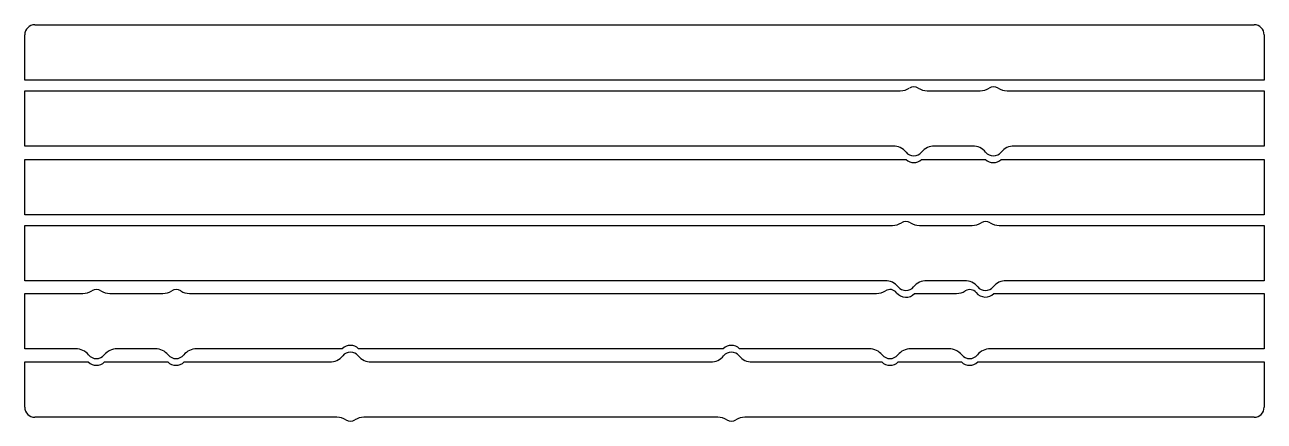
# Model space of a CAD drawing. Extents: x -22 to 350, y -111 to 8.
import ezdxf

# ---------------------------------------------------------------- set-up
doc = ezdxf.new("R2010")
doc.units = 0

msp = doc.modelspace()

# ---------------------------------------------------------------- linework, layer by layer
at = {"layer": 'stab-merge-edge-moved'}
for p, q in [((-18.53, 8.3), (347.37, 8.3)), ((-21.53, -8.3), (-21.53, 5.3)), ((350.37, 5.3), (350.37, -8.3)), ((350.37, -8.3), (-21.53, -8.3)), ((-21.53, -28.08), (-21.53, -11.48)), ((-21.53, -11.48), (241.19, -11.48)), ((249.28, -11.48), (265.15, -11.48)), ((273.2, -11.48), (350.37, -11.48)), ((350.37, -11.48), (350.37, -28.08)), ((239.03, -28.08), (-21.53, -28.08)), ((262.9, -28.08), (251.45, -28.08)), ((350.37, -28.08), (275.32, -28.08)), ((-21.53, -32.11), (242.9, -32.11)), ((-21.53, -48.71), (-21.53, -32.11)), ((247.58, -32.11), (266.77, -32.11)), ((271.45, -32.11), (350.37, -32.11)), ((350.37, -32.11), (350.37, -48.71)), ((350.37, -48.71), (-21.53, -48.71)), ((-21.53, -68.5), (-21.53, -51.9)), ((-21.53, -51.9), (238.81, -51.9)), ((246.9, -51.9), (262.77, -51.9)), ((270.82, -51.9), (350.37, -51.9)), ((350.37, -51.9), (350.37, -68.5)), ((236.65, -68.5), (-21.53, -68.5)), ((260.52, -68.5), (249.06, -68.5)), ((350.37, -68.5), (272.94, -68.5)), ((-21.53, -88.94), (-21.53, -72.34)), ((-21.53, -72.34), (-4.08, -72.34)), ((4.01, -72.34), (19.88, -72.34)), ((27.93, -72.34), (234.05, -72.34)), ((245.45, -72.34), (258.01, -72.34)), ((269.27, -72.34), (350.37, -72.34)), ((350.37, -72.34), (350.37, -88.94)), ((-6.24, -88.94), (-21.53, -88.94)), ((17.64, -88.94), (6.18, -88.94)), ((73.75, -88.94), (30.05, -88.94)), ((188.05, -88.94), (78.65, -88.94)), ((231.88, -88.94), (192.95, -88.94)), ((255.76, -88.94), (244.3, -88.94)), ((350.37, -88.94), (268.18, -88.94)), ((-21.53, -106.49), (-21.53, -92.89)), ((-21.53, -92.89), (-2.49, -92.89)), ((2.42, -92.89), (21.39, -92.89)), ((26.3, -92.89), (69.99, -92.89)), ((82.41, -92.89), (184.29, -92.89)), ((196.71, -92.89), (235.64, -92.89)), ((240.55, -92.89), (259.51, -92.89)), ((264.42, -92.89), (350.37, -92.89)), ((350.37, -92.89), (350.37, -106.49)), ((72.15, -109.49), (-18.53, -109.49)), ((186.45, -109.49), (80.25, -109.49)), ((347.37, -109.49), (194.55, -109.49))]:
    msp.add_line(p, q, dxfattribs=at)
for centre, radius, start, end in [((-18.53, 5.3), 3, 90, 180), ((347.37, 5.3), 3, 360, 90), ((241.19, -6.48), 5, 270, 302.6481), ((245.24, -12.8), 2.5, 57.3519, 122.6481), ((249.28, -6.48), 5, 237.3519, 270), ((265.15, -6.48), 5, 270, 302.435), ((269.18, -12.81), 2.5, 57.565, 122.435), ((273.2, -6.48), 5, 237.565, 270), ((239.03, -33.08), 5, 39.0962, 90), ((251.45, -33.08), 5, 90, 140.9038), ((262.9, -33.08), 5, 39.0962, 90), ((275.32, -33.08), 5, 90, 140.9038), ((245.24, -29.62), 3.42, 226.8176, 313.1824), ((245.24, -28.04), 3, 219.0962, 320.9038), ((269.11, -29.62), 3.42, 226.8176, 313.1824), ((269.11, -28.04), 3, 219.0962, 320.9038), ((238.81, -46.9), 5, 270, 302.6481), ((242.86, -53.21), 2.5, 57.3519, 122.6481), ((246.9, -46.9), 5, 237.3519, 270), ((262.77, -46.9), 5, 270, 302.435), ((266.79, -53.23), 2.5, 57.565, 122.435), ((270.82, -46.9), 5, 237.565, 270), ((236.65, -73.5), 5, 39.0962, 90), ((242.86, -68.45), 3, 219.0962, 320.9038), ((249.06, -73.5), 5, 90, 140.9038), ((260.52, -73.5), 5, 39.0962, 90), ((266.73, -68.45), 3, 219.0962, 320.9038), ((272.94, -73.5), 5, 90, 140.9038), ((-4.08, -67.34), 5, 270, 302.6481), ((-0.03, -73.65), 2.5, 57.3519, 122.6481), ((4.01, -67.34), 5, 237.3519, 270), ((19.88, -67.34), 5, 270, 302.435), ((23.91, -73.67), 2.5, 57.565, 122.435), ((27.93, -67.34), 5, 237.565, 270), ((234.05, -67.34), 5, 270, 302.6481), ((238.09, -73.65), 2.5, 37.9557, 122.6481), ((242.86, -69.89), 3.57, 218.5889, 316.6801), ((258.01, -67.34), 5, 270, 302.435), ((262.03, -73.67), 2.5, 39.7371, 122.435), ((266.73, -69.84), 3.56, 218.7152, 315.5113), ((-6.24, -93.94), 5, 39.0962, 90), ((6.18, -93.94), 5, 90, 140.9038), ((17.64, -93.94), 5, 39.0962, 90), ((30.05, -93.94), 5, 90, 140.9038), ((76.2, -91.43), 3.5, 45.4679, 134.5321), ((190.5, -91.43), 3.5, 45.4679, 134.5321), ((231.88, -93.94), 5, 39.0962, 90), ((244.3, -93.94), 5, 90, 140.9038), ((255.76, -93.94), 5, 39.0962, 90), ((268.18, -93.94), 5, 90, 140.9038), ((-0.03, -90.39), 3.5, 225.4679, 314.5321), ((-0.03, -88.89), 3, 219.0962, 320.9038), ((23.84, -90.39), 3.5, 225.4679, 314.5321), ((23.84, -88.89), 3, 219.0962, 320.9038), ((69.99, -87.89), 5, 270, 320.9038), ((76.2, -92.93), 3, 39.0962, 140.9038), ((82.41, -87.89), 5, 219.0962, 270), ((184.29, -87.89), 5, 270, 320.9038), ((190.5, -92.93), 3, 39.0962, 140.9038), ((196.71, -87.89), 5, 219.0962, 270), ((238.09, -90.39), 3.5, 225.4679, 314.5321), ((238.09, -88.89), 3, 219.0962, 320.9038), ((261.97, -90.39), 3.5, 225.4679, 314.5321), ((261.97, -88.89), 3, 219.0962, 320.9038), ((-18.53, -106.49), 3, 180, 270), ((347.37, -106.49), 3, 270, 0), ((72.15, -114.49), 5, 57.3519, 90), ((76.2, -108.17), 2.5, 237.3519, 302.6481), ((80.25, -114.49), 5, 90, 122.6481), ((186.45, -114.49), 5, 57.3519, 90), ((190.5, -108.17), 2.5, 237.3519, 302.6481), ((194.55, -114.49), 5, 90, 122.6481)]:
    msp.add_arc(centre, radius, start, end, dxfattribs=at)

doc.saveas('drawing.dxf')
